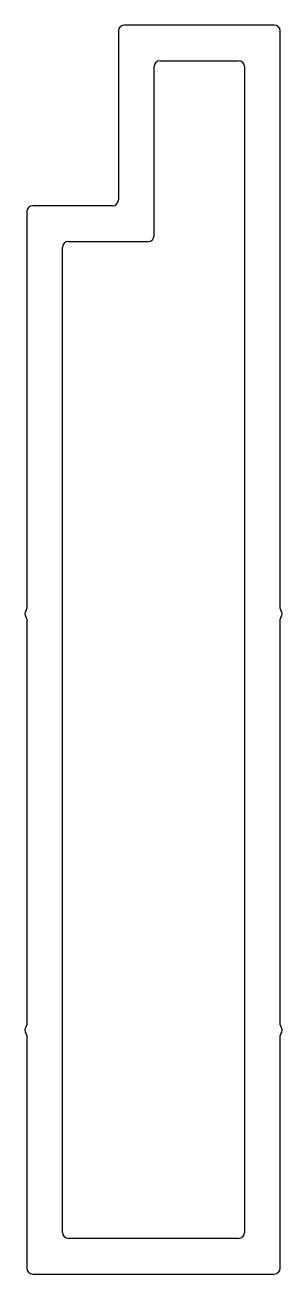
# Model space of a CAD drawing. Extents: x 2398 to 2419, y 1678 to 1783.
import ezdxf

# ---------------------------------------------------------------- set-up
doc = ezdxf.new("R2010")
doc.units = 0
doc.layers.get('0').update_dxf_attribs({"linetype": 'CONTINUOUS'})

msp = doc.modelspace()

# ---------------------------------------------------------------- linework, layer by layer
for p, q in [((2405.53, 1782.2), (2405.53, 1768)), ((2418.63, 1782.7), (2406.03, 1782.7)), ((2419.13, 1733.65), (2419.13, 1782.2)), ((2408.53, 1765), (2408.53, 1779.2)), ((2409.03, 1779.7), (2415.63, 1779.7)), ((2416.13, 1779.2), (2416.13, 1681.2)), ((2405.03, 1767.5), (2398.33, 1767.5)), ((2397.83, 1767), (2397.83, 1733.65)), ((2400.83, 1681.2), (2400.83, 1764)), ((2401.33, 1764.5), (2408.03, 1764.5)), ((2397.83, 1732.75), (2397.83, 1698.65)), ((2419.13, 1698.65), (2419.13, 1732.75)), ((2397.83, 1697.75), (2397.83, 1678.2)), ((2419.13, 1678.2), (2419.13, 1697.75)), ((2415.63, 1680.7), (2401.33, 1680.7)), ((2398.33, 1677.7), (2418.63, 1677.7))]:
    msp.add_line(p, q)
for centre, radius, start, end in [((2406.03, 1782.2), 0.5, 90, 180), ((2418.63, 1782.2), 0.5, 0, 90), ((2409.03, 1779.2), 0.5, 90, 180), ((2415.63, 1779.2), 0.5, 0, 90), ((2398.33, 1767), 0.5, 90, 180), ((2405.03, 1768), 0.5, 270, 0), ((2401.33, 1764), 0.5, 90, 180), ((2408.03, 1765), 0.5, 270, 0), ((2397.58, 1733.65), 0.25, 323.1301, 0), ((2419.38, 1733.65), 0.25, 180, 216.8699), ((2398.18, 1733.2), 0.5, 143.1301, 216.8699), ((2397.58, 1732.75), 0.25, 0, 36.8699), ((2419.38, 1732.75), 0.25, 143.1301, 180), ((2418.78, 1733.2), 0.5, 323.1301, 36.8699), ((2398.18, 1698.2), 0.5, 143.1301, 216.8699), ((2397.58, 1698.65), 0.25, 323.1301, 0), ((2397.58, 1697.75), 0.25, 0, 36.8699), ((2419.38, 1698.65), 0.25, 180, 216.8699), ((2419.38, 1697.75), 0.25, 143.1301, 180), ((2418.78, 1698.2), 0.5, 323.1301, 36.8699), ((2401.33, 1681.2), 0.5, 180, 270), ((2415.63, 1681.2), 0.5, 270, 0), ((2398.33, 1678.2), 0.5, 180, 270), ((2418.63, 1678.2), 0.5, 270, 0)]:
    msp.add_arc(centre, radius, start, end)

doc.saveas('drawing.dxf')
